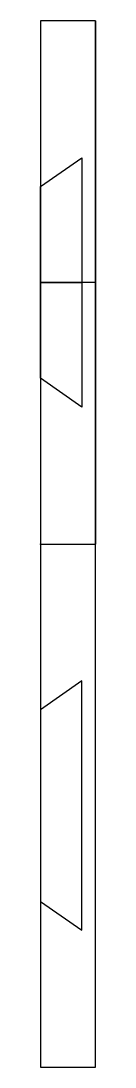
# Model space of a CAD drawing. Header units: millimetres. Extents: x 0 to 4, y -38.2 to 38.2.
import ezdxf

# ---------------------------------------------------------------- set-up
doc = ezdxf.new("R2010")
doc.units = ezdxf.units.MM
doc.layers.get('0').update_dxf_attribs({"linetype": 'CONTINUOUS'})

msp = doc.modelspace()

# ---------------------------------------------------------------- linework, layer by layer
for p, q in [((4, 38.203), (4, 0)), ((0, 19.101), (3, 19.101)), ((4, 19.101), (0, 19.101)), ((0, 0), (4, 0))]:
    msp.add_line(p, q)
for points in [[(0, 38.203), (0, -38.203), (4, -38.203), (4, 38.203)], [(0, 26.101), (3, 28.202), (3, 10.001), (0, 12.101)], [(3, -28.202), (3, -10.001), (0, -12.101), (0, -26.101)]]:
    msp.add_lwpolyline(points, close=True)
msp.add_point((0, 0))

doc.saveas('drawing.dxf')
